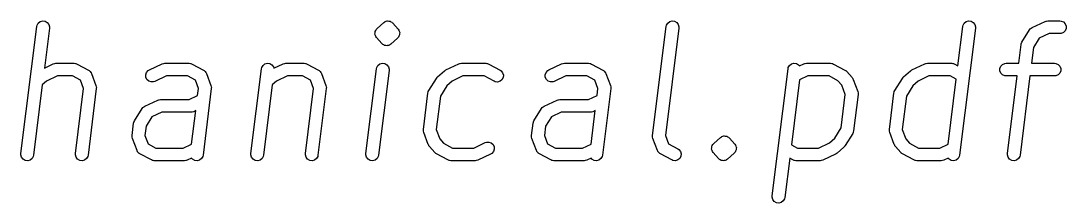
# Model space of a CAD drawing. Header units: inches. Extents: x 1.58 to 5.13, y -4.78 to -2.13.
# Drawn here: x 4.6424 to 5.128, y -4.7822 to -4.6976 of the extents above; entities that cross this region are included whole.
import ezdxf

# ---------------------------------------------------------------- set-up
doc = ezdxf.new("R2010")
doc.units = ezdxf.units.IN
doc.header["$MEASUREMENT"] = 0
doc.layers.add('BLACK', color=250, linetype='CONTINUOUS')

msp = doc.modelspace()

# ---------------------------------------------------------------- linework, layer by layer
at = {"layer": 'BLACK', "linetype": 'CONTINUOUS'}
for p, q in [((4.64239, -4.75922), (4.64977, -4.70017)), ((4.64977, -4.70017), (4.6499, -4.6996)), ((4.6499, -4.6996), (4.65047, -4.6986)), ((4.65047, -4.6986), (4.65138, -4.6979)), ((4.65138, -4.6979), (4.65249, -4.69759)), ((4.65249, -4.69759), (4.65363, -4.69773)), ((4.65563, -4.7009), (4.65331, -4.71948)), ((4.65363, -4.69773), (4.65463, -4.6983)), ((4.65463, -4.6983), (4.65534, -4.69921)), ((4.65534, -4.69921), (4.65564, -4.70032)), ((4.65564, -4.70032), (4.65563, -4.7009)), ((4.8075, -4.70153), (4.80787, -4.70114)), ((4.80787, -4.70114), (4.81103, -4.69833)), ((4.81103, -4.69833), (4.8115, -4.69799)), ((4.8115, -4.69799), (4.81151, -4.69798)), ((4.81151, -4.69798), (4.81152, -4.69798)), ((4.81152, -4.69798), (4.8116, -4.69795)), ((4.8116, -4.69795), (4.81167, -4.6979)), ((4.81167, -4.6979), (4.81213, -4.69777)), ((4.81213, -4.69777), (4.81259, -4.69761)), ((4.81259, -4.69761), (4.8126, -4.69761)), ((4.8126, -4.69761), (4.81261, -4.69761)), ((4.81261, -4.69761), (4.8127, -4.69761)), ((4.8127, -4.69761), (4.81278, -4.69759)), ((4.81278, -4.69759), (4.81326, -4.69765)), ((4.81326, -4.69765), (4.81374, -4.69768)), ((4.81374, -4.69768), (4.81375, -4.69768)), ((4.81375, -4.69768), (4.81376, -4.69768)), ((4.81376, -4.69768), (4.81384, -4.69772)), ((4.81384, -4.69772), (4.81392, -4.69773)), ((4.81392, -4.69773), (4.81434, -4.69797)), ((4.81434, -4.69797), (4.81477, -4.69818)), ((4.81477, -4.69818), (4.81478, -4.69819)), ((4.81478, -4.69819), (4.81479, -4.69819)), ((4.81479, -4.69819), (4.81488, -4.69828)), ((4.81488, -4.69828), (4.81492, -4.6983)), ((4.81492, -4.6983), (4.81497, -4.69836)), ((4.81497, -4.69836), (4.81521, -4.69859)), ((4.81521, -4.69859), (4.81768, -4.7014)), ((4.93591, -4.75079), (4.94223, -4.70017)), ((4.94809, -4.7009), (4.94186, -4.7508)), ((4.94223, -4.70017), (4.94236, -4.6996)), ((4.94236, -4.6996), (4.94293, -4.6986)), ((4.94293, -4.6986), (4.94384, -4.6979)), ((4.94384, -4.6979), (4.94495, -4.69759)), ((4.94495, -4.69759), (4.94609, -4.69773)), ((4.94609, -4.69773), (4.9471, -4.6983)), ((4.9471, -4.6983), (4.9478, -4.69921)), ((4.9478, -4.69921), (4.94811, -4.70032)), ((4.94811, -4.70032), (4.94809, -4.7009)), ((5.07775, -4.71841), (5.08003, -4.70017)), ((5.08589, -4.7009), (5.07851, -4.75996)), ((5.08003, -4.70017), (5.08016, -4.6996)), ((5.08016, -4.6996), (5.08073, -4.6986)), ((5.08073, -4.6986), (5.08164, -4.6979)), ((5.08164, -4.6979), (5.08275, -4.69759)), ((5.08275, -4.69759), (5.08389, -4.69773)), ((5.08389, -4.69773), (5.08489, -4.6983)), ((5.08489, -4.6983), (5.0856, -4.69921)), ((5.0856, -4.69921), (5.0859, -4.70032)), ((5.0859, -4.70032), (5.08589, -4.7009)), ((5.11139, -4.70132), (5.11161, -4.70117)), ((5.11161, -4.70117), (5.11179, -4.70097)), ((5.11179, -4.70097), (5.11228, -4.70068)), ((5.11228, -4.70068), (5.11826, -4.69786)), ((5.11826, -4.69786), (5.1188, -4.69767)), ((5.1188, -4.69767), (5.11888, -4.69767)), ((5.11888, -4.69767), (5.11894, -4.69764)), ((5.11894, -4.69764), (5.11952, -4.69758)), ((5.11952, -4.69758), (5.12514, -4.69758)), ((5.12514, -4.69758), (5.12572, -4.69764)), ((5.12572, -4.69764), (5.12678, -4.69808)), ((5.12678, -4.69808), (5.1276, -4.69889)), ((5.1276, -4.69889), (5.12804, -4.69996)), ((5.12804, -4.70111), (5.1276, -4.70218)), ((5.12804, -4.69996), (5.12804, -4.70111)), ((4.8069, -4.70373), (4.80694, -4.70317)), ((4.8069, -4.70374), (4.8069, -4.70373)), ((4.8069, -4.70375), (4.8069, -4.70374)), ((4.80709, -4.70429), (4.8069, -4.70375)), ((4.80694, -4.70317), (4.80697, -4.7026)), ((4.80697, -4.7026), (4.80698, -4.70259)), ((4.80698, -4.70258), (4.80723, -4.70207)), ((4.80698, -4.70259), (4.80698, -4.70258)), ((4.80727, -4.70482), (4.80709, -4.70429)), ((4.80723, -4.70207), (4.80747, -4.70157)), ((4.80728, -4.70483), (4.80727, -4.70482)), ((4.80728, -4.70484), (4.80728, -4.70483)), ((4.8073, -4.70486), (4.80728, -4.70484)), ((4.80761, -4.70529), (4.8073, -4.70486)), ((4.80747, -4.70157), (4.80748, -4.70155)), ((4.80748, -4.70155), (4.80749, -4.70155)), ((4.80749, -4.70155), (4.8075, -4.70153)), ((4.81007, -4.7081), (4.80761, -4.70529)), ((4.81741, -4.70555), (4.81425, -4.70837)), ((4.81778, -4.70516), (4.81741, -4.70555)), ((4.81768, -4.7014), (4.81799, -4.70184)), ((4.81779, -4.70515), (4.81778, -4.70516)), ((4.8178, -4.70514), (4.81779, -4.70515)), ((4.81781, -4.70513), (4.8178, -4.70514)), ((4.81806, -4.70462), (4.81781, -4.70513)), ((4.81799, -4.70184), (4.818, -4.70185)), ((4.818, -4.70185), (4.818, -4.70186)), ((4.818, -4.70186), (4.81801, -4.70187)), ((4.81801, -4.70187), (4.81819, -4.70241)), ((4.8183, -4.70411), (4.81806, -4.70462)), ((4.81819, -4.70241), (4.81838, -4.70294)), ((4.81831, -4.70409), (4.8183, -4.7041)), ((4.8183, -4.7041), (4.8183, -4.70411)), ((4.81834, -4.70353), (4.81831, -4.70409)), ((4.81838, -4.70296), (4.81834, -4.70353)), ((4.81838, -4.70294), (4.81838, -4.70295)), ((4.81838, -4.70295), (4.81838, -4.70296)), ((5.10752, -4.70741), (5.11104, -4.70178)), ((5.11104, -4.70178), (5.11139, -4.70132)), ((5.11558, -4.70565), (5.11287, -4.70998)), ((5.12018, -4.70349), (5.11558, -4.70565)), ((5.12514, -4.70349), (5.12018, -4.70349)), ((5.12572, -4.70343), (5.12514, -4.70349)), ((5.12678, -4.70299), (5.12572, -4.70343)), ((5.1276, -4.70218), (5.12678, -4.70299)), ((4.81031, -4.70833), (4.81007, -4.7081)), ((4.81036, -4.70839), (4.81031, -4.70833)), ((4.8104, -4.70842), (4.81036, -4.70839)), ((4.81049, -4.7085), (4.8104, -4.70842)), ((4.8105, -4.7085), (4.81049, -4.7085)), ((4.81051, -4.70851), (4.8105, -4.7085)), ((4.81094, -4.70872), (4.81051, -4.70851)), ((4.81136, -4.70896), (4.81094, -4.70872)), ((4.81144, -4.70897), (4.81136, -4.70896)), ((4.81152, -4.70901), (4.81144, -4.70897)), ((4.81153, -4.70901), (4.81152, -4.70901)), ((4.81154, -4.70902), (4.81153, -4.70901)), ((4.81202, -4.70904), (4.81154, -4.70902)), ((4.8125, -4.7091), (4.81202, -4.70904)), ((4.81258, -4.70908), (4.8125, -4.7091)), ((4.81267, -4.70909), (4.81258, -4.70908)), ((4.81268, -4.70908), (4.81267, -4.70909)), ((4.81269, -4.70908), (4.81268, -4.70908)), ((4.81315, -4.70893), (4.81269, -4.70908)), ((4.81361, -4.7088), (4.81315, -4.70893)), ((4.81368, -4.70875), (4.81361, -4.7088)), ((4.81376, -4.70872), (4.81368, -4.70875)), ((4.81377, -4.70871), (4.81376, -4.70872)), ((4.81378, -4.70871), (4.81377, -4.70871)), ((4.81425, -4.70837), (4.81378, -4.70871)), ((5.10601, -4.71727), (5.1071, -4.70861)), ((5.1071, -4.70861), (5.10722, -4.70804)), ((5.10722, -4.70804), (5.10725, -4.70799)), ((5.10725, -4.70799), (5.10726, -4.70792)), ((5.10726, -4.70792), (5.10752, -4.70741)), ((5.11287, -4.70998), (5.11196, -4.71727)), ((4.65331, -4.71948), (4.65742, -4.71755)), ((4.65742, -4.71755), (4.65796, -4.71735)), ((4.65796, -4.71735), (4.65803, -4.71735)), ((4.65803, -4.71735), (4.6581, -4.71732)), ((4.6581, -4.71732), (4.65868, -4.71727)), ((4.65868, -4.71727), (4.66711, -4.71727)), ((4.66711, -4.71727), (4.66769, -4.71732)), ((4.66769, -4.71732), (4.66782, -4.71738)), ((4.66782, -4.71738), (4.66797, -4.71739)), ((4.66797, -4.71739), (4.6685, -4.71761)), ((4.6685, -4.71761), (4.67377, -4.72043)), ((4.67377, -4.72043), (4.67404, -4.7206)), ((4.67404, -4.7206), (4.67411, -4.72063)), ((4.67411, -4.72063), (4.67414, -4.72067)), ((4.70156, -4.72066), (4.70206, -4.72036)), ((4.70206, -4.72036), (4.70804, -4.71755)), ((4.70804, -4.71755), (4.70858, -4.71735)), ((4.70858, -4.71735), (4.70865, -4.71735)), ((4.70865, -4.71735), (4.70872, -4.71732)), ((4.70872, -4.71732), (4.70929, -4.71727)), ((4.70929, -4.71727), (4.72054, -4.71727)), ((4.72054, -4.71727), (4.72112, -4.71732)), ((4.72112, -4.71732), (4.72125, -4.71738)), ((4.72125, -4.71738), (4.7214, -4.71739)), ((4.7214, -4.71739), (4.72193, -4.71761)), ((4.72193, -4.71761), (4.72721, -4.72043)), ((4.72721, -4.72043), (4.72747, -4.7206)), ((4.72747, -4.7206), (4.72754, -4.72063)), ((4.72754, -4.72063), (4.72758, -4.72067)), ((4.74925, -4.75922), (4.75417, -4.71985)), ((4.75417, -4.71985), (4.7543, -4.71929)), ((4.7543, -4.71929), (4.75487, -4.71829)), ((4.75487, -4.71829), (4.75578, -4.71758)), ((4.75578, -4.71758), (4.75689, -4.71727)), ((4.75689, -4.71727), (4.75803, -4.71742)), ((4.75803, -4.71742), (4.75903, -4.71799)), ((4.75903, -4.71799), (4.75974, -4.7189)), ((4.75974, -4.7189), (4.75993, -4.71959)), ((4.75993, -4.71959), (4.76428, -4.71755)), ((4.76428, -4.71755), (4.76483, -4.71735)), ((4.76483, -4.71735), (4.7649, -4.71735)), ((4.7649, -4.71735), (4.76496, -4.71732)), ((4.76496, -4.71732), (4.76554, -4.71727)), ((4.76554, -4.71727), (4.77397, -4.71727)), ((4.77397, -4.71727), (4.77455, -4.71732)), ((4.77455, -4.71732), (4.77468, -4.71738)), ((4.77468, -4.71738), (4.77483, -4.71739)), ((4.77483, -4.71739), (4.77536, -4.71761)), ((4.77536, -4.71761), (4.78064, -4.72043)), ((4.78064, -4.72043), (4.7809, -4.7206)), ((4.7809, -4.7206), (4.78097, -4.72063)), ((4.78097, -4.72063), (4.78101, -4.72067)), ((4.80268, -4.75922), (4.8076, -4.71985)), ((4.8076, -4.71985), (4.80773, -4.71929)), ((4.80773, -4.71929), (4.8083, -4.71829)), ((4.8083, -4.71829), (4.80921, -4.71758)), ((4.81346, -4.72059), (4.80854, -4.75996)), ((4.80921, -4.71758), (4.81032, -4.71727)), ((4.81032, -4.71727), (4.81146, -4.71742)), ((4.81146, -4.71742), (4.81246, -4.71799)), ((4.81246, -4.71799), (4.81317, -4.7189)), ((4.81317, -4.7189), (4.81348, -4.72001)), ((4.81348, -4.72001), (4.81346, -4.72059)), ((4.83936, -4.72066), (4.83949, -4.72058)), ((4.83949, -4.72058), (4.83962, -4.72048)), ((4.83962, -4.72048), (4.83969, -4.72046)), ((4.83969, -4.72046), (4.83986, -4.72036)), ((4.83986, -4.72036), (4.84583, -4.71755)), ((4.84583, -4.71755), (4.84638, -4.71735)), ((4.84638, -4.71735), (4.84645, -4.71735)), ((4.84645, -4.71735), (4.84651, -4.71732)), ((4.84651, -4.71732), (4.84709, -4.71727)), ((4.84709, -4.71727), (4.85834, -4.71727)), ((4.85834, -4.71727), (4.85891, -4.71732)), ((4.85891, -4.71732), (4.85905, -4.71738)), ((4.85905, -4.71738), (4.85919, -4.71739)), ((4.85919, -4.71739), (4.85973, -4.71761)), ((4.85973, -4.71761), (4.865, -4.72043)), ((4.865, -4.72043), (4.86548, -4.72075)), ((4.88717, -4.72066), (4.88766, -4.72036)), ((4.88766, -4.72036), (4.89364, -4.71755)), ((4.89364, -4.71755), (4.89418, -4.71735)), ((4.89418, -4.71735), (4.89425, -4.71735)), ((4.89425, -4.71735), (4.89432, -4.71732)), ((4.89432, -4.71732), (4.8949, -4.71727)), ((4.8949, -4.71727), (4.90614, -4.71727)), ((4.90614, -4.71727), (4.90672, -4.71732)), ((4.90672, -4.71732), (4.90685, -4.71738)), ((4.90685, -4.71738), (4.907, -4.71739)), ((4.907, -4.71739), (4.90753, -4.71761)), ((4.90753, -4.71761), (4.91281, -4.72043)), ((4.91281, -4.72043), (4.91307, -4.7206)), ((4.91307, -4.7206), (4.91314, -4.72063)), ((4.91314, -4.72063), (4.91318, -4.72067)), ((4.99145, -4.77891), (4.99883, -4.71985)), ((4.99883, -4.71985), (4.99896, -4.71929)), ((4.99896, -4.71929), (4.99953, -4.71829)), ((4.99953, -4.71829), (5.00043, -4.71758)), ((5.00043, -4.71758), (5.00155, -4.71727)), ((5.00155, -4.71727), (5.00269, -4.71742)), ((5.00269, -4.71742), (5.00369, -4.71799)), ((5.00369, -4.71799), (5.00409, -4.7185)), ((5.00409, -4.7185), (5.00612, -4.71755)), ((5.00612, -4.71755), (5.00667, -4.71735)), ((5.00667, -4.71735), (5.00674, -4.71735)), ((5.00674, -4.71735), (5.00681, -4.71732)), ((5.00681, -4.71732), (5.00738, -4.71727)), ((5.00738, -4.71727), (5.01863, -4.71727)), ((5.01863, -4.71727), (5.01921, -4.71732)), ((5.01921, -4.71732), (5.01934, -4.71738)), ((5.01934, -4.71738), (5.01949, -4.71739)), ((5.01949, -4.71739), (5.02002, -4.71761)), ((5.02002, -4.71761), (5.02529, -4.72043)), ((5.02529, -4.72043), (5.02565, -4.72067)), ((5.05589, -4.72066), (5.05603, -4.72058)), ((5.05603, -4.72058), (5.05616, -4.72048)), ((5.05616, -4.72048), (5.05622, -4.72046)), ((5.05622, -4.72046), (5.05639, -4.72036)), ((5.05639, -4.72036), (5.06237, -4.71755)), ((5.06237, -4.71755), (5.06291, -4.71735)), ((5.06291, -4.71735), (5.06298, -4.71735)), ((5.06298, -4.71735), (5.06305, -4.71732)), ((5.06305, -4.71732), (5.06363, -4.71727)), ((5.06363, -4.71727), (5.07487, -4.71727)), ((5.07487, -4.71727), (5.07545, -4.71732)), ((5.07545, -4.71732), (5.07558, -4.71738)), ((5.07558, -4.71738), (5.07573, -4.71739)), ((5.07573, -4.71739), (5.07626, -4.71761)), ((5.07626, -4.71761), (5.07775, -4.71841)), ((5.09729, -4.71964), (5.09773, -4.71858)), ((5.09729, -4.7208), (5.09729, -4.71964)), ((5.09773, -4.71858), (5.09854, -4.71776)), ((5.09854, -4.71776), (5.09961, -4.71732)), ((5.09961, -4.71732), (5.10018, -4.71727)), ((5.10018, -4.71727), (5.10601, -4.71727)), ((5.11196, -4.71727), (5.12268, -4.71727)), ((5.12268, -4.71727), (5.12326, -4.71732)), ((5.12326, -4.71732), (5.12432, -4.71776)), ((5.12432, -4.71776), (5.12514, -4.71858)), ((5.12514, -4.71858), (5.12558, -4.71964)), ((5.12558, -4.71964), (5.12558, -4.7208)), ((4.65934, -4.72317), (4.65434, -4.72552)), ((4.66637, -4.72317), (4.65934, -4.72317)), ((4.67001, -4.72511), (4.66637, -4.72317)), ((4.67147, -4.72901), (4.67001, -4.72511)), ((4.67414, -4.72067), (4.67426, -4.72075)), ((4.67426, -4.72075), (4.67456, -4.72112)), ((4.67456, -4.72112), (4.67489, -4.72148)), ((4.67489, -4.72148), (4.67495, -4.7216)), ((4.67495, -4.7216), (4.67499, -4.72164)), ((4.67499, -4.72164), (4.67501, -4.72171)), ((4.67501, -4.72171), (4.67515, -4.722)), ((4.67515, -4.722), (4.67726, -4.72762)), ((4.7004, -4.72259), (4.70079, -4.72151)), ((4.70045, -4.72374), (4.7004, -4.72259)), ((4.70094, -4.72479), (4.70045, -4.72374)), ((4.70079, -4.72151), (4.70156, -4.72066)), ((4.7018, -4.72556), (4.70094, -4.72479)), ((4.70995, -4.72317), (4.70458, -4.7257)), ((4.7198, -4.72317), (4.70995, -4.72317)), ((4.72344, -4.72511), (4.7198, -4.72317)), ((4.7249, -4.72901), (4.72344, -4.72511)), ((4.72758, -4.72067), (4.72769, -4.72075)), ((4.72769, -4.72075), (4.72799, -4.72112)), ((4.72799, -4.72112), (4.72832, -4.72148)), ((4.72832, -4.72148), (4.72838, -4.7216)), ((4.72838, -4.7216), (4.72842, -4.72164)), ((4.72842, -4.72164), (4.72844, -4.72171)), ((4.72844, -4.72171), (4.72858, -4.722)), ((4.72858, -4.722), (4.73069, -4.72762)), ((4.7662, -4.72317), (4.7612, -4.72552)), ((4.77324, -4.72317), (4.7662, -4.72317)), ((4.77687, -4.72511), (4.77324, -4.72317)), ((4.77834, -4.72901), (4.77687, -4.72511)), ((4.78101, -4.72067), (4.78112, -4.72075)), ((4.78112, -4.72075), (4.78142, -4.72112)), ((4.78142, -4.72112), (4.78176, -4.72148)), ((4.78176, -4.72148), (4.78181, -4.7216)), ((4.78181, -4.7216), (4.78185, -4.72164)), ((4.78185, -4.72164), (4.78187, -4.72171)), ((4.78187, -4.72171), (4.78201, -4.722)), ((4.78201, -4.722), (4.78412, -4.72762)), ((4.83193, -4.7299), (4.83545, -4.72428)), ((4.83545, -4.72428), (4.83557, -4.72412)), ((4.83557, -4.72412), (4.8356, -4.72406)), ((4.8356, -4.72406), (4.8357, -4.72395)), ((4.8357, -4.72395), (4.8358, -4.72382)), ((4.8358, -4.72382), (4.83586, -4.72378)), ((4.83586, -4.72378), (4.83599, -4.72364)), ((4.83599, -4.72364), (4.83915, -4.72083)), ((4.83915, -4.72083), (4.83931, -4.72071)), ((4.83931, -4.72071), (4.83936, -4.72066)), ((4.84775, -4.72317), (4.84276, -4.72552)), ((4.8576, -4.72317), (4.84775, -4.72317)), ((4.86222, -4.72564), (4.8576, -4.72317)), ((4.8659, -4.7249), (4.86501, -4.72563)), ((4.86548, -4.72075), (4.86621, -4.72164)), ((4.86644, -4.72389), (4.8659, -4.7249)), ((4.86621, -4.72164), (4.86655, -4.72274)), ((4.86655, -4.72274), (4.86644, -4.72389)), ((4.886, -4.72259), (4.88639, -4.72151)), ((4.88605, -4.72374), (4.886, -4.72259)), ((4.88655, -4.72479), (4.88605, -4.72374)), ((4.88639, -4.72151), (4.88717, -4.72066)), ((4.8874, -4.72556), (4.88655, -4.72479)), ((4.89556, -4.72317), (4.89018, -4.7257)), ((4.90541, -4.72317), (4.89556, -4.72317)), ((4.90904, -4.72511), (4.90541, -4.72317)), ((4.91051, -4.72901), (4.90904, -4.72511)), ((4.91318, -4.72067), (4.91329, -4.72075)), ((4.91329, -4.72075), (4.9136, -4.72112)), ((4.9136, -4.72112), (4.91393, -4.72148)), ((4.91393, -4.72148), (4.91399, -4.7216)), ((4.91399, -4.7216), (4.91402, -4.72164)), ((4.91402, -4.72164), (4.91404, -4.72171)), ((4.91404, -4.72171), (4.91418, -4.722)), ((4.91418, -4.722), (4.91629, -4.72762)), ((5.00413, -4.72501), (5.00037, -4.75513)), ((5.00804, -4.72317), (5.00413, -4.72501)), ((5.01789, -4.72317), (5.00804, -4.72317)), ((5.02204, -4.72538), (5.01789, -4.72317)), ((5.02379, -4.72738), (5.02204, -4.72538)), ((5.02565, -4.72067), (5.0257, -4.72069)), ((5.0257, -4.72069), (5.02574, -4.72072)), ((5.02574, -4.72072), (5.02577, -4.72075)), ((5.02577, -4.72075), (5.02581, -4.72079)), ((5.02581, -4.72079), (5.02613, -4.72109)), ((5.02613, -4.72109), (5.02859, -4.7239)), ((5.02859, -4.7239), (5.02883, -4.72424)), ((5.02883, -4.72424), (5.02887, -4.72429)), ((5.02887, -4.72429), (5.02889, -4.72433)), ((5.02889, -4.72433), (5.02892, -4.72437)), ((5.02892, -4.72437), (5.02894, -4.72443)), ((5.02894, -4.72443), (5.02913, -4.72481)), ((5.02913, -4.72481), (5.03124, -4.73043)), ((5.04847, -4.7299), (5.05198, -4.72428)), ((5.05198, -4.72428), (5.0521, -4.72412)), ((5.0521, -4.72412), (5.05213, -4.72406)), ((5.05213, -4.72406), (5.05224, -4.72395)), ((5.05224, -4.72395), (5.05234, -4.72382)), ((5.05234, -4.72382), (5.05239, -4.72378)), ((5.05239, -4.72378), (5.05252, -4.72364)), ((5.05252, -4.72364), (5.05569, -4.72083)), ((5.05569, -4.72083), (5.05585, -4.72071)), ((5.05585, -4.72071), (5.05589, -4.72066)), ((5.06429, -4.72317), (5.05929, -4.72552)), ((5.07414, -4.72317), (5.06429, -4.72317)), ((5.0732, -4.7548), (5.07696, -4.72468)), ((5.07696, -4.72468), (5.07414, -4.72317)), ((5.09773, -4.72186), (5.09729, -4.7208)), ((5.09854, -4.72268), (5.09773, -4.72186)), ((5.09961, -4.72312), (5.09854, -4.72268)), ((5.10018, -4.72317), (5.09961, -4.72312)), ((5.10527, -4.72317), (5.10018, -4.72317)), ((5.10077, -4.75922), (5.10527, -4.72317)), ((5.11123, -4.72317), (5.10663, -4.75996)), ((5.12268, -4.72317), (5.11123, -4.72317)), ((5.12326, -4.72312), (5.12268, -4.72317)), ((5.12432, -4.72268), (5.12326, -4.72312)), ((5.12514, -4.72186), (5.12432, -4.72268)), ((5.12558, -4.7208), (5.12514, -4.72186)), ((4.65233, -4.72731), (4.64825, -4.75996)), ((4.65434, -4.72552), (4.65233, -4.72731)), ((4.6677, -4.75922), (4.67147, -4.72901)), ((4.67742, -4.72902), (4.67356, -4.75996)), ((4.67726, -4.72762), (4.67741, -4.72818)), ((4.67741, -4.72818), (4.6774, -4.72831)), ((4.6774, -4.72831), (4.67744, -4.72844)), ((4.67744, -4.72844), (4.67742, -4.72902)), ((4.70288, -4.72595), (4.7018, -4.72556)), ((4.70403, -4.7259), (4.70288, -4.72595)), ((4.70458, -4.7257), (4.70403, -4.7259)), ((4.72449, -4.7323), (4.7249, -4.72901)), ((4.73085, -4.72902), (4.72699, -4.75996)), ((4.73069, -4.72762), (4.73084, -4.72818)), ((4.73084, -4.72818), (4.73083, -4.72831)), ((4.73083, -4.72831), (4.73087, -4.72844)), ((4.73087, -4.72844), (4.73085, -4.72902)), ((4.75919, -4.72731), (4.75511, -4.75996)), ((4.7612, -4.72552), (4.75919, -4.72731)), ((4.77456, -4.75922), (4.77834, -4.72901)), ((4.78429, -4.72902), (4.78042, -4.75996)), ((4.78412, -4.72762), (4.78427, -4.72818)), ((4.78427, -4.72818), (4.78426, -4.72831)), ((4.78426, -4.72831), (4.7843, -4.72844)), ((4.7843, -4.72844), (4.78429, -4.72902)), ((4.83167, -4.73042), (4.83193, -4.7299)), ((4.84023, -4.72777), (4.83728, -4.73248)), ((4.84276, -4.72552), (4.84023, -4.72777)), ((4.86276, -4.72586), (4.86222, -4.72564)), ((4.8639, -4.72597), (4.86276, -4.72586)), ((4.86501, -4.72563), (4.8639, -4.72597)), ((4.88848, -4.72595), (4.8874, -4.72556)), ((4.88963, -4.7259), (4.88848, -4.72595)), ((4.89018, -4.7257), (4.88963, -4.7259)), ((4.9101, -4.7323), (4.91051, -4.72901)), ((4.91646, -4.72902), (4.91259, -4.75996)), ((4.91629, -4.72762), (4.91644, -4.72818)), ((4.91644, -4.72818), (4.91644, -4.72831)), ((4.91644, -4.72831), (4.91647, -4.72844)), ((4.91647, -4.72844), (4.91646, -4.72902)), ((5.02545, -4.73182), (5.02379, -4.72738)), ((5.04821, -4.73042), (5.04847, -4.7299)), ((5.05676, -4.72777), (5.05382, -4.73248)), ((5.05929, -4.72552), (5.05676, -4.72777)), ((4.69995, -4.73723), (4.70593, -4.73442)), ((4.70593, -4.73442), (4.70647, -4.73423)), ((4.70647, -4.73423), (4.70654, -4.73422)), ((4.70654, -4.73422), (4.70661, -4.7342)), ((4.70661, -4.7342), (4.70719, -4.73414)), ((4.70719, -4.73414), (4.72059, -4.73414)), ((4.72059, -4.73414), (4.72449, -4.7323)), ((4.8294, -4.74798), (4.8315, -4.7311)), ((4.8315, -4.7311), (4.83163, -4.73054)), ((4.83163, -4.73054), (4.83166, -4.73048)), ((4.83166, -4.73048), (4.83167, -4.73042)), ((4.83728, -4.73248), (4.83535, -4.74799)), ((4.88555, -4.73723), (4.89153, -4.73442)), ((4.89153, -4.73442), (4.89208, -4.73423)), ((4.89208, -4.73423), (4.89215, -4.73422)), ((4.89215, -4.73422), (4.89221, -4.7342)), ((4.89221, -4.7342), (4.89279, -4.73414)), ((4.89279, -4.73414), (4.90619, -4.73414)), ((4.90619, -4.73414), (4.9101, -4.7323)), ((5.02351, -4.74733), (5.02545, -4.73182)), ((5.0314, -4.73183), (5.02929, -4.74871)), ((5.03124, -4.73043), (5.03139, -4.73099)), ((5.03139, -4.73099), (5.03138, -4.73113)), ((5.03138, -4.73113), (5.03142, -4.73126)), ((5.03142, -4.73126), (5.0314, -4.73183)), ((5.04593, -4.74798), (5.04804, -4.7311)), ((5.04804, -4.7311), (5.04817, -4.73054)), ((5.04817, -4.73054), (5.0482, -4.73048)), ((5.0482, -4.73048), (5.04821, -4.73042)), ((5.05382, -4.73248), (5.05188, -4.74799)), ((4.69519, -4.74396), (4.69871, -4.73834)), ((4.69871, -4.73834), (4.69906, -4.73788)), ((4.69906, -4.73788), (4.69928, -4.73773)), ((4.69928, -4.73773), (4.69945, -4.73753)), ((4.69945, -4.73753), (4.69995, -4.73723)), ((4.70785, -4.74005), (4.70325, -4.74221)), ((4.72125, -4.74005), (4.70785, -4.74005)), ((4.72182, -4.73999), (4.72125, -4.74005)), ((4.72168, -4.7548), (4.72363, -4.73924)), ((4.72189, -4.73996), (4.72182, -4.73999)), ((4.72196, -4.73996), (4.72189, -4.73996)), ((4.7225, -4.73976), (4.72196, -4.73996)), ((4.72363, -4.73924), (4.7225, -4.73976)), ((4.88079, -4.74396), (4.88431, -4.73834)), ((4.88431, -4.73834), (4.88466, -4.73788)), ((4.88466, -4.73788), (4.88488, -4.73773)), ((4.88488, -4.73773), (4.88506, -4.73753)), ((4.88506, -4.73753), (4.88555, -4.73723)), ((4.89345, -4.74005), (4.88885, -4.74221)), ((4.90685, -4.74005), (4.89345, -4.74005)), ((4.90742, -4.73999), (4.90685, -4.74005)), ((4.90728, -4.7548), (4.90923, -4.73924)), ((4.90749, -4.73996), (4.90742, -4.73999)), ((4.90756, -4.73996), (4.90749, -4.73996)), ((4.9081, -4.73976), (4.90756, -4.73996)), ((4.90923, -4.73924), (4.9081, -4.73976)), ((4.69476, -4.74516), (4.69489, -4.7446)), ((4.69489, -4.7446), (4.69492, -4.74454)), ((4.69492, -4.74454), (4.69493, -4.74448)), ((4.69493, -4.74448), (4.69519, -4.74396)), ((4.70325, -4.74221), (4.70054, -4.74654)), ((4.88037, -4.74516), (4.88049, -4.7446)), ((4.88049, -4.7446), (4.88052, -4.74454)), ((4.88052, -4.74454), (4.88053, -4.74448)), ((4.88053, -4.74448), (4.88079, -4.74396)), ((4.88885, -4.74221), (4.88615, -4.74654)), ((4.69406, -4.75079), (4.69476, -4.74516)), ((4.70054, -4.74654), (4.70001, -4.7508)), ((4.82938, -4.74855), (4.8294, -4.74798)), ((4.82942, -4.74868), (4.82938, -4.74855)), ((4.82941, -4.74882), (4.82942, -4.74868)), ((4.82956, -4.74938), (4.82941, -4.74882)), ((4.83167, -4.755), (4.82956, -4.74938)), ((4.83535, -4.74799), (4.83701, -4.75243)), ((4.87966, -4.75079), (4.88037, -4.74516)), ((4.88615, -4.74654), (4.88561, -4.7508)), ((5.02057, -4.75204), (5.02351, -4.74733)), ((5.02913, -4.74939), (5.02887, -4.74991)), ((5.02914, -4.74933), (5.02913, -4.74939)), ((5.02917, -4.74927), (5.02914, -4.74933)), ((5.02929, -4.74871), (5.02917, -4.74927)), ((5.04592, -4.74855), (5.04593, -4.74798)), ((5.04595, -4.74868), (5.04592, -4.74855)), ((5.04595, -4.74882), (5.04595, -4.74868)), ((5.0461, -4.74938), (5.04595, -4.74882)), ((5.04821, -4.755), (5.0461, -4.74938)), ((5.05188, -4.74799), (5.05355, -4.75243)), ((4.69405, -4.75137), (4.69406, -4.75079)), ((4.69408, -4.7515), (4.69405, -4.75137)), ((4.69408, -4.75163), (4.69408, -4.7515)), ((4.69423, -4.75219), (4.69408, -4.75163)), ((4.69634, -4.75781), (4.69423, -4.75219)), ((4.70001, -4.7508), (4.70147, -4.7547)), ((4.83701, -4.75243), (4.83876, -4.75443)), ((4.83876, -4.75443), (4.84291, -4.75664)), ((4.85276, -4.75664), (4.85814, -4.75411)), ((4.85814, -4.75411), (4.85868, -4.75391)), ((4.85868, -4.75391), (4.85983, -4.75386)), ((4.85983, -4.75386), (4.86092, -4.75425)), ((4.86092, -4.75425), (4.86177, -4.75502)), ((4.87965, -4.75137), (4.87966, -4.75079)), ((4.87968, -4.7515), (4.87965, -4.75137)), ((4.87968, -4.75163), (4.87968, -4.7515)), ((4.87983, -4.75219), (4.87968, -4.75163)), ((4.88194, -4.75781), (4.87983, -4.75219)), ((4.88561, -4.7508), (4.88708, -4.7547)), ((4.93589, -4.75137), (4.93591, -4.75079)), ((4.93593, -4.7515), (4.93589, -4.75137)), ((4.93592, -4.75163), (4.93593, -4.7515)), ((4.93607, -4.75219), (4.93592, -4.75163)), ((4.93818, -4.75781), (4.93607, -4.75219)), ((4.94186, -4.7508), (4.94332, -4.7547)), ((4.96393, -4.75496), (4.96429, -4.75457)), ((4.96429, -4.75457), (4.96746, -4.75176)), ((4.96746, -4.75176), (4.96792, -4.75142)), ((4.96792, -4.75142), (4.96794, -4.75141)), ((4.96794, -4.75141), (4.96803, -4.75138)), ((4.96794, -4.75141), (4.96794, -4.75141)), ((4.96803, -4.75138), (4.96809, -4.75133)), ((4.96809, -4.75133), (4.96856, -4.7512)), ((4.96856, -4.7512), (4.96901, -4.75104)), ((4.96901, -4.75104), (4.96902, -4.75104)), ((4.96902, -4.75104), (4.96904, -4.75104)), ((4.96904, -4.75104), (4.96912, -4.75104)), ((4.96912, -4.75104), (4.96921, -4.75102)), ((4.96921, -4.75102), (4.96968, -4.75108)), ((4.96968, -4.75108), (4.97016, -4.75111)), ((4.97016, -4.75111), (4.97017, -4.75111)), ((4.97017, -4.75111), (4.97019, -4.75111)), ((4.97019, -4.75111), (4.97026, -4.75115)), ((4.97026, -4.75115), (4.97035, -4.75116)), ((4.97035, -4.75116), (4.97077, -4.7514)), ((4.97077, -4.7514), (4.9712, -4.75161)), ((4.9712, -4.75161), (4.97121, -4.75162)), ((4.97121, -4.75162), (4.97122, -4.75163)), ((4.97122, -4.75163), (4.97131, -4.75171)), ((4.97131, -4.75171), (4.97135, -4.75173)), ((4.97135, -4.75173), (4.9714, -4.75179)), ((4.9714, -4.75179), (4.97164, -4.75202)), ((4.97164, -4.75202), (4.9741, -4.75483)), ((5.01305, -4.75664), (5.01804, -4.75429)), ((5.01804, -4.75429), (5.02057, -4.75204)), ((5.02887, -4.74991), (5.02535, -4.75553)), ((5.05355, -4.75243), (5.0553, -4.75443)), ((5.0553, -4.75443), (5.05944, -4.75664)), ((4.64237, -4.7598), (4.64239, -4.75922)), ((4.66768, -4.7598), (4.6677, -4.75922)), ((4.69647, -4.7581), (4.69634, -4.75781)), ((4.6965, -4.75817), (4.69647, -4.7581)), ((4.69653, -4.75821), (4.6965, -4.75817)), ((4.69659, -4.75833), (4.69653, -4.75821)), ((4.69692, -4.75869), (4.69659, -4.75833)), ((4.69723, -4.75906), (4.69692, -4.75869)), ((4.69734, -4.75914), (4.69723, -4.75906)), ((4.69738, -4.75918), (4.69734, -4.75914)), ((4.69745, -4.75921), (4.69738, -4.75918)), ((4.69771, -4.75938), (4.69745, -4.75921)), ((4.70298, -4.7622), (4.69771, -4.75938)), ((4.70147, -4.7547), (4.70511, -4.75664)), ((4.70511, -4.75664), (4.71777, -4.75664)), ((4.71777, -4.75664), (4.72168, -4.7548)), ((4.74923, -4.7598), (4.74925, -4.75922)), ((4.77454, -4.7598), (4.77456, -4.75922)), ((4.80267, -4.7598), (4.80268, -4.75922)), ((4.83186, -4.75538), (4.83167, -4.755)), ((4.83188, -4.75544), (4.83186, -4.75538)), ((4.8319, -4.75548), (4.83188, -4.75544)), ((4.83193, -4.75552), (4.8319, -4.75548)), ((4.83197, -4.75557), (4.83193, -4.75552)), ((4.83221, -4.75591), (4.83197, -4.75557)), ((4.83467, -4.75872), (4.83221, -4.75591)), ((4.83499, -4.75902), (4.83467, -4.75872)), ((4.83502, -4.75906), (4.83499, -4.75902)), ((4.83506, -4.75909), (4.83502, -4.75906)), ((4.8351, -4.75912), (4.83506, -4.75909)), ((4.83515, -4.75914), (4.8351, -4.75912)), ((4.83551, -4.75938), (4.83515, -4.75914)), ((4.84078, -4.7622), (4.83551, -4.75938)), ((4.84291, -4.75664), (4.85276, -4.75664)), ((4.86065, -4.75945), (4.85467, -4.76226)), ((4.86115, -4.75915), (4.86065, -4.75945)), ((4.86192, -4.7583), (4.86115, -4.75915)), ((4.86177, -4.75502), (4.86226, -4.75607)), ((4.86231, -4.75722), (4.86192, -4.7583)), ((4.86226, -4.75607), (4.86231, -4.75722)), ((4.88208, -4.7581), (4.88194, -4.75781)), ((4.8821, -4.75817), (4.88208, -4.7581)), ((4.88213, -4.75821), (4.8821, -4.75817)), ((4.88219, -4.75833), (4.88213, -4.75821)), ((4.88252, -4.75869), (4.88219, -4.75833)), ((4.88283, -4.75906), (4.88252, -4.75869)), ((4.88294, -4.75914), (4.88283, -4.75906)), ((4.88298, -4.75918), (4.88294, -4.75914)), ((4.88305, -4.75921), (4.88298, -4.75918)), ((4.88331, -4.75938), (4.88305, -4.75921)), ((4.88859, -4.7622), (4.88331, -4.75938)), ((4.88708, -4.7547), (4.89071, -4.75664)), ((4.89071, -4.75664), (4.90338, -4.75664)), ((4.90338, -4.75664), (4.90728, -4.7548)), ((4.93832, -4.7581), (4.93818, -4.75781)), ((4.93834, -4.75817), (4.93832, -4.7581)), ((4.93838, -4.75821), (4.93834, -4.75817)), ((4.93844, -4.75833), (4.93838, -4.75821)), ((4.93877, -4.75869), (4.93844, -4.75833)), ((4.93907, -4.75906), (4.93877, -4.75869)), ((4.93919, -4.75914), (4.93907, -4.75906)), ((4.93922, -4.75918), (4.93919, -4.75914)), ((4.93929, -4.75921), (4.93922, -4.75918)), ((4.93956, -4.75938), (4.93929, -4.75921)), ((4.94483, -4.7622), (4.93956, -4.75938)), ((4.94332, -4.7547), (4.94761, -4.75698)), ((4.94761, -4.75698), (4.94809, -4.75731)), ((4.94809, -4.75731), (4.94882, -4.7582)), ((4.94882, -4.7582), (4.94916, -4.7593)), ((4.94916, -4.7593), (4.94904, -4.76044)), ((4.96333, -4.75716), (4.96336, -4.7566)), ((4.96333, -4.75717), (4.96333, -4.75716)), ((4.96333, -4.75718), (4.96333, -4.75717)), ((4.96352, -4.75772), (4.96333, -4.75718)), ((4.96336, -4.7566), (4.9634, -4.75603)), ((4.9634, -4.75601), (4.96365, -4.7555)), ((4.9634, -4.75602), (4.9634, -4.75601)), ((4.9634, -4.75603), (4.9634, -4.75602)), ((4.9637, -4.75825), (4.96352, -4.75772)), ((4.96365, -4.7555), (4.9639, -4.755)), ((4.9637, -4.75826), (4.9637, -4.75825)), ((4.96371, -4.75827), (4.9637, -4.75826)), ((4.96372, -4.75829), (4.96371, -4.75827)), ((4.96403, -4.75872), (4.96372, -4.75829)), ((4.9639, -4.755), (4.96391, -4.75498)), ((4.96391, -4.75498), (4.96393, -4.75496)), ((4.96391, -4.75498), (4.96391, -4.75498)), ((4.96649, -4.76153), (4.96403, -4.75872)), ((4.97384, -4.75898), (4.97068, -4.7618)), ((4.9742, -4.75859), (4.97384, -4.75898)), ((4.9741, -4.75483), (4.97441, -4.75527)), ((4.97422, -4.75858), (4.9742, -4.75859)), ((4.97423, -4.75856), (4.97422, -4.75857)), ((4.97422, -4.75857), (4.97422, -4.75858)), ((4.97448, -4.75805), (4.97423, -4.75856)), ((4.97441, -4.75527), (4.97443, -4.75528)), ((4.97443, -4.75528), (4.97443, -4.75529)), ((4.97443, -4.75529), (4.97444, -4.7553)), ((4.97444, -4.7553), (4.97462, -4.75584)), ((4.97473, -4.75755), (4.97448, -4.75805)), ((4.97462, -4.75584), (4.9748, -4.75637)), ((4.97474, -4.75752), (4.97473, -4.75753)), ((4.97473, -4.75753), (4.97473, -4.75755)), ((4.97477, -4.75696), (4.97474, -4.75752)), ((4.97481, -4.7564), (4.97477, -4.75696)), ((4.9748, -4.75637), (4.9748, -4.75638)), ((4.9748, -4.75638), (4.97481, -4.7564)), ((5.00037, -4.75513), (5.0032, -4.75664)), ((5.0032, -4.75664), (5.01305, -4.75664)), ((5.02094, -4.75945), (5.01497, -4.76226)), ((5.02111, -4.75935), (5.02094, -4.75945)), ((5.02118, -4.75933), (5.02111, -4.75935)), ((5.02131, -4.75923), (5.02118, -4.75933)), ((5.02144, -4.75915), (5.02131, -4.75923)), ((5.02149, -4.7591), (5.02144, -4.75915)), ((5.02165, -4.75898), (5.02149, -4.7591)), ((5.02481, -4.75617), (5.02165, -4.75898)), ((5.02494, -4.75603), (5.02481, -4.75617)), ((5.025, -4.75599), (5.02494, -4.75603)), ((5.0251, -4.75586), (5.025, -4.75599)), ((5.0252, -4.75575), (5.0251, -4.75586)), ((5.02523, -4.75569), (5.0252, -4.75575)), ((5.02535, -4.75553), (5.02523, -4.75569)), ((5.04839, -4.75538), (5.04821, -4.755)), ((5.04841, -4.75544), (5.04839, -4.75538)), ((5.04844, -4.75548), (5.04841, -4.75544)), ((5.04846, -4.75552), (5.04844, -4.75548)), ((5.0485, -4.75557), (5.04846, -4.75552)), ((5.04875, -4.75591), (5.0485, -4.75557)), ((5.05121, -4.75872), (5.04875, -4.75591)), ((5.05152, -4.75902), (5.05121, -4.75872)), ((5.05156, -4.75906), (5.05152, -4.75902)), ((5.0516, -4.75909), (5.05156, -4.75906)), ((5.05163, -4.75912), (5.0516, -4.75909)), ((5.05168, -4.75914), (5.05163, -4.75912)), ((5.05204, -4.75938), (5.05168, -4.75914)), ((5.05731, -4.7622), (5.05204, -4.75938)), ((5.05944, -4.75664), (5.06929, -4.75664)), ((5.06929, -4.75664), (5.0732, -4.7548)), ((5.10075, -4.7598), (5.10077, -4.75922)), ((4.64268, -4.76091), (4.64237, -4.7598)), ((4.64339, -4.76182), (4.64268, -4.76091)), ((4.64439, -4.76239), (4.64339, -4.76182)), ((4.64553, -4.76254), (4.64439, -4.76239)), ((4.64664, -4.76223), (4.64553, -4.76254)), ((4.64755, -4.76152), (4.64664, -4.76223)), ((4.64812, -4.76052), (4.64755, -4.76152)), ((4.64825, -4.75996), (4.64812, -4.76052)), ((4.66799, -4.76091), (4.66768, -4.7598)), ((4.66869, -4.76182), (4.66799, -4.76091)), ((4.6697, -4.76239), (4.66869, -4.76182)), ((4.67084, -4.76254), (4.6697, -4.76239)), ((4.67195, -4.76223), (4.67084, -4.76254)), ((4.67286, -4.76152), (4.67195, -4.76223)), ((4.67343, -4.76052), (4.67286, -4.76152)), ((4.67356, -4.75996), (4.67343, -4.76052)), ((4.70352, -4.76242), (4.70298, -4.7622)), ((4.70366, -4.76243), (4.70352, -4.76242)), ((4.7038, -4.76249), (4.70366, -4.76243)), ((4.70437, -4.76254), (4.7038, -4.76249)), ((4.71843, -4.76254), (4.70437, -4.76254)), ((4.71901, -4.76249), (4.71843, -4.76254)), ((4.71908, -4.76246), (4.71901, -4.76249)), ((4.71915, -4.76246), (4.71908, -4.76246)), ((4.71969, -4.76226), (4.71915, -4.76246)), ((4.72172, -4.76131), (4.71969, -4.76226)), ((4.72213, -4.76182), (4.72172, -4.76131)), ((4.72313, -4.76239), (4.72213, -4.76182)), ((4.72427, -4.76254), (4.72313, -4.76239)), ((4.72538, -4.76223), (4.72427, -4.76254)), ((4.72629, -4.76152), (4.72538, -4.76223)), ((4.72686, -4.76052), (4.72629, -4.76152)), ((4.72699, -4.75996), (4.72686, -4.76052)), ((4.74954, -4.76091), (4.74923, -4.7598)), ((4.75025, -4.76182), (4.74954, -4.76091)), ((4.75125, -4.76239), (4.75025, -4.76182)), ((4.75239, -4.76254), (4.75125, -4.76239)), ((4.7535, -4.76223), (4.75239, -4.76254)), ((4.75441, -4.76152), (4.7535, -4.76223)), ((4.75498, -4.76052), (4.75441, -4.76152)), ((4.75511, -4.75996), (4.75498, -4.76052)), ((4.77485, -4.76091), (4.77454, -4.7598)), ((4.77556, -4.76182), (4.77485, -4.76091)), ((4.77656, -4.76239), (4.77556, -4.76182)), ((4.7777, -4.76254), (4.77656, -4.76239)), ((4.77881, -4.76223), (4.7777, -4.76254)), ((4.77972, -4.76152), (4.77881, -4.76223)), ((4.78029, -4.76052), (4.77972, -4.76152)), ((4.78042, -4.75996), (4.78029, -4.76052)), ((4.80297, -4.76091), (4.80267, -4.7598)), ((4.80368, -4.76182), (4.80297, -4.76091)), ((4.80468, -4.76239), (4.80368, -4.76182)), ((4.80582, -4.76254), (4.80468, -4.76239)), ((4.80693, -4.76223), (4.80582, -4.76254)), ((4.80784, -4.76152), (4.80693, -4.76223)), ((4.80841, -4.76052), (4.80784, -4.76152)), ((4.80854, -4.75996), (4.80841, -4.76052)), ((4.84131, -4.76242), (4.84078, -4.7622)), ((4.84146, -4.76243), (4.84131, -4.76242)), ((4.84159, -4.76249), (4.84146, -4.76243)), ((4.84217, -4.76254), (4.84159, -4.76249)), ((4.85342, -4.76254), (4.84217, -4.76254)), ((4.85399, -4.76249), (4.85342, -4.76254)), ((4.85406, -4.76246), (4.85399, -4.76249)), ((4.85413, -4.76246), (4.85406, -4.76246)), ((4.85467, -4.76226), (4.85413, -4.76246)), ((4.88912, -4.76242), (4.88859, -4.7622)), ((4.88926, -4.76243), (4.88912, -4.76242)), ((4.8894, -4.76249), (4.88926, -4.76243)), ((4.88997, -4.76254), (4.8894, -4.76249)), ((4.90404, -4.76254), (4.88997, -4.76254)), ((4.90461, -4.76249), (4.90404, -4.76254)), ((4.90468, -4.76246), (4.90461, -4.76249)), ((4.90475, -4.76246), (4.90468, -4.76246)), ((4.90529, -4.76226), (4.90475, -4.76246)), ((4.90733, -4.76131), (4.90529, -4.76226)), ((4.90773, -4.76182), (4.90733, -4.76131)), ((4.90873, -4.76239), (4.90773, -4.76182)), ((4.90987, -4.76254), (4.90873, -4.76239)), ((4.91098, -4.76223), (4.90987, -4.76254)), ((4.91189, -4.76152), (4.91098, -4.76223)), ((4.91246, -4.76052), (4.91189, -4.76152)), ((4.91259, -4.75996), (4.91246, -4.76052)), ((4.94536, -4.76242), (4.94483, -4.7622)), ((4.94651, -4.76253), (4.94536, -4.76242)), ((4.94761, -4.76219), (4.94651, -4.76253)), ((4.9485, -4.76146), (4.94761, -4.76219)), ((4.94904, -4.76044), (4.9485, -4.76146)), ((4.96674, -4.76176), (4.96649, -4.76153)), ((4.96678, -4.76182), (4.96674, -4.76176)), ((4.96683, -4.76185), (4.96678, -4.76182)), ((4.96691, -4.76193), (4.96683, -4.76185)), ((4.96693, -4.76194), (4.96691, -4.76193)), ((4.96737, -4.76215), (4.96693, -4.76194)), ((4.96693, -4.76194), (4.96693, -4.76194)), ((4.96778, -4.76239), (4.96737, -4.76215)), ((4.96787, -4.7624), (4.96778, -4.76239)), ((4.96795, -4.76244), (4.96787, -4.7624)), ((4.96796, -4.76244), (4.96795, -4.76244)), ((4.96797, -4.76245), (4.96796, -4.76244)), ((4.96845, -4.76248), (4.96797, -4.76245)), ((4.96893, -4.76254), (4.96845, -4.76248)), ((4.96901, -4.76251), (4.96893, -4.76254)), ((4.9691, -4.76252), (4.96901, -4.76251)), ((4.96911, -4.76251), (4.9691, -4.76252)), ((4.96912, -4.76251), (4.96911, -4.76251)), ((4.96957, -4.76236), (4.96912, -4.76251)), ((4.97004, -4.76223), (4.96957, -4.76236)), ((4.97011, -4.76218), (4.97004, -4.76223)), ((4.97019, -4.76215), (4.97011, -4.76218)), ((4.9702, -4.76214), (4.97019, -4.76215)), ((4.97021, -4.76214), (4.9702, -4.76214)), ((4.97068, -4.7618), (4.97021, -4.76214)), ((4.99959, -4.7614), (4.99731, -4.77964)), ((5.00107, -4.7622), (4.99959, -4.7614)), ((5.00161, -4.76242), (5.00107, -4.7622)), ((5.00175, -4.76243), (5.00161, -4.76242)), ((5.00188, -4.76249), (5.00175, -4.76243)), ((5.00246, -4.76254), (5.00188, -4.76249)), ((5.01371, -4.76254), (5.00246, -4.76254)), ((5.01429, -4.76249), (5.01371, -4.76254)), ((5.01435, -4.76246), (5.01429, -4.76249)), ((5.01442, -4.76246), (5.01435, -4.76246)), ((5.01497, -4.76226), (5.01442, -4.76246)), ((5.05785, -4.76242), (5.05731, -4.7622)), ((5.05799, -4.76243), (5.05785, -4.76242)), ((5.05813, -4.76249), (5.05799, -4.76243)), ((5.0587, -4.76254), (5.05813, -4.76249)), ((5.06995, -4.76254), (5.0587, -4.76254)), ((5.07053, -4.76249), (5.06995, -4.76254)), ((5.07059, -4.76246), (5.07053, -4.76249)), ((5.07066, -4.76246), (5.07059, -4.76246)), ((5.07121, -4.76226), (5.07066, -4.76246)), ((5.07324, -4.76131), (5.07121, -4.76226)), ((5.07364, -4.76182), (5.07324, -4.76131)), ((5.07465, -4.76239), (5.07364, -4.76182)), ((5.07579, -4.76254), (5.07465, -4.76239)), ((5.0769, -4.76223), (5.07579, -4.76254)), ((5.07781, -4.76152), (5.0769, -4.76223)), ((5.07838, -4.76052), (5.07781, -4.76152)), ((5.07851, -4.75996), (5.07838, -4.76052)), ((5.10106, -4.76091), (5.10075, -4.7598)), ((5.10177, -4.76182), (5.10106, -4.76091)), ((5.10277, -4.76239), (5.10177, -4.76182)), ((5.10391, -4.76254), (5.10277, -4.76239)), ((5.10502, -4.76223), (5.10391, -4.76254)), ((5.10593, -4.76152), (5.10502, -4.76223)), ((5.1065, -4.76052), (5.10593, -4.76152)), ((5.10663, -4.75996), (5.1065, -4.76052)), ((4.99143, -4.77949), (4.99145, -4.77891)), ((4.99174, -4.7806), (4.99143, -4.77949)), ((4.99244, -4.78151), (4.99174, -4.7806)), ((4.99344, -4.78208), (4.99244, -4.78151)), ((4.99459, -4.78222), (4.99344, -4.78208)), ((4.9957, -4.78191), (4.99459, -4.78222)), ((4.99661, -4.78121), (4.9957, -4.78191)), ((4.99718, -4.78021), (4.99661, -4.78121)), ((4.99731, -4.77964), (4.99718, -4.78021))]:
    msp.add_line(p, q, dxfattribs=at)

doc.saveas('drawing.dxf')
